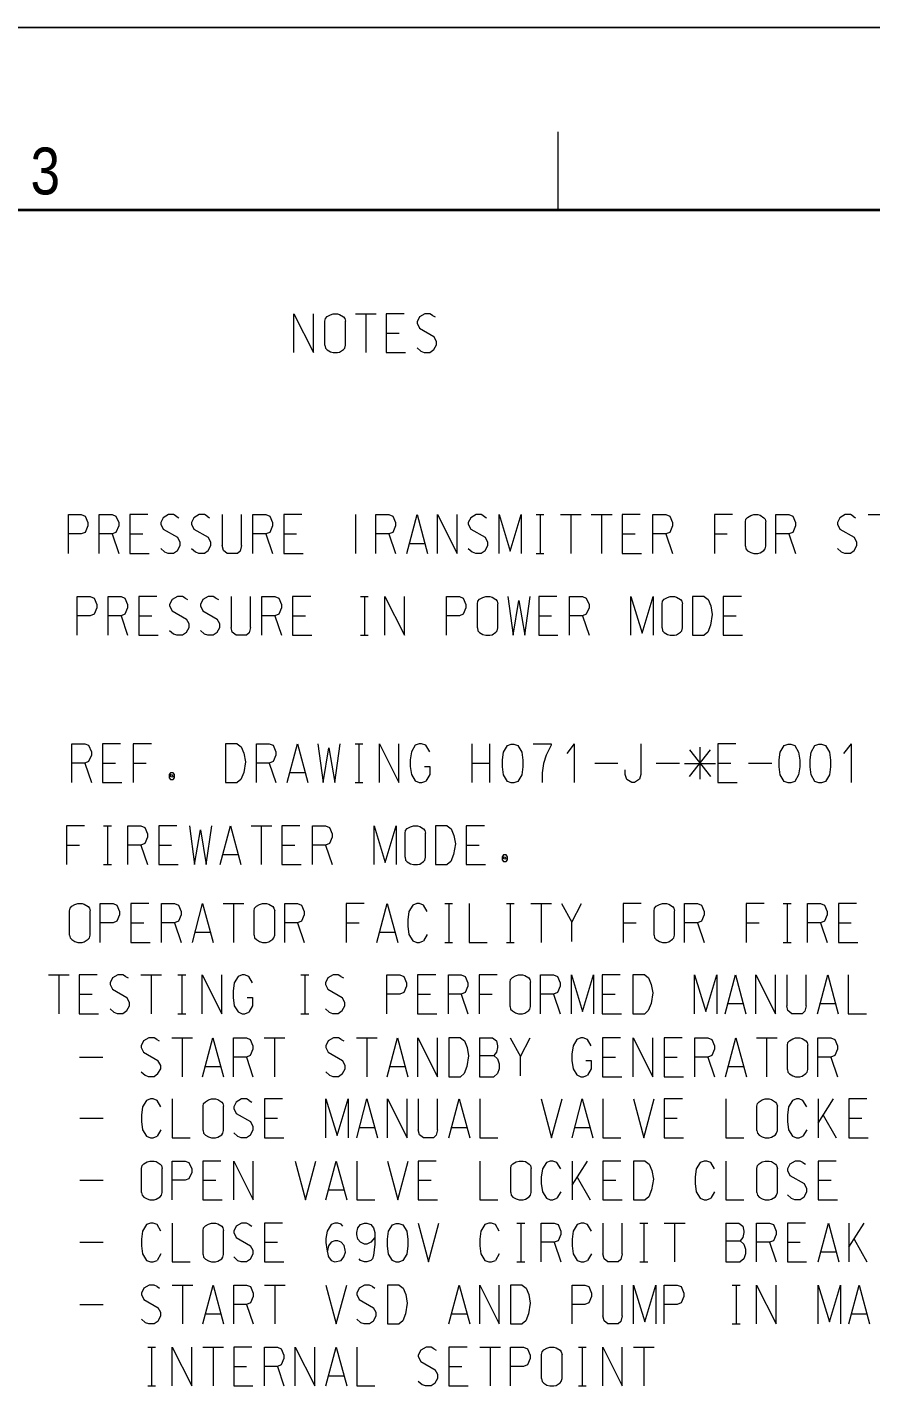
# Model space of a CAD drawing. Header units: millimetres. Extents: x 0 to 841, y 0 to 594.
# Drawn here: x 656.7 to 711.1, y 505.7 to 594 of the extents above; entities that cross this region are included whole.
import ezdxf
from ezdxf.enums import TextEntityAlignment as Align

# ---------------------------------------------------------------- set-up
doc = ezdxf.new("R2010")
doc.units = ezdxf.units.MM
doc.header["$LTSCALE"] = 0.8
for name, color, linetype, lineweight in [('1', 7, 'Continuous', 13), ('12', 7, 'Continuous', 13), ('9', 7, 'Continuous', 13)]:
    doc.layers.add(name, color=color, linetype=linetype, lineweight=lineweight)

msp = doc.modelspace()

# ---------------------------------------------------------------- linework, layer by layer
at = {"layer": '1'}
msp.add_line((690.937, 587.2614), (690.937, 582.2276), dxfattribs=at)
at = {"layer": '1', "lineweight": 35}
msp.add_lwpolyline([(829.263, 112.0142), (829.263, 582.2276), (10.3331, 582.2276), (10.3331, 10.3819)], dxfattribs=at)
at = {"layer": '12'}
for p, q in [((675.9055, 573.5055), (675.9055, 575.0606)), ((677.2283, 573.5055), (677.2283, 575.0606)), ((677.874, 575.5331), (679.2126, 575.5331)), ((678.5354, 575.5331), (678.5354, 573.0331)), ((682.8504, 575.4346), (683.0079, 575.3362)), ((680.6929, 574.2732), (679.8583, 574.2732)), ((682, 574.6079), (682.9291, 574.0764)), ((681.8425, 573.348), (682.0945, 573.1315)), ((666.315, 562.4898), (666.4724, 562.3913)), ((668.2992, 562.4898), (668.4567, 562.3913)), ((669.2756, 562.5882), (669.2756, 560.6)), ((670.5197, 560.6), (670.5197, 562.5882)), ((677.874, 562.5882), (677.874, 560.0882)), ((686.1575, 562.4898), (686.315, 562.3913)), ((689.5276, 562.5882), (690.0315, 562.5882)), ((689.7795, 562.5882), (689.7795, 560.0882)), ((691.1024, 562.5882), (692.4409, 562.5882)), ((691.7638, 562.5882), (691.7638, 560.0882)), ((693.0866, 562.5882), (694.4252, 562.5882)), ((693.748, 562.5882), (693.748, 560.0882)), ((703.0236, 560.5606), (703.0236, 562.1157)), ((704.3465, 560.5606), (704.3465, 562.1157)), ((709.9685, 562.4898), (710.126, 562.3913)), ((710.9449, 562.5882), (712.2835, 562.5882)), ((660.189, 561.348), (659.3543, 561.348)), ((662.1732, 561.348), (661.3386, 561.348)), ((664.1575, 561.3283), (663.3228, 561.3283)), ((665.4646, 561.663), (666.3937, 561.1315)), ((667.4488, 561.663), (668.378, 561.1315)), ((672.0945, 561.348), (671.2598, 561.348)), ((674.0787, 561.3283), (673.2441, 561.3283)), ((680.0315, 561.348), (679.1969, 561.348)), ((685.3071, 561.663), (686.2362, 561.1315)), ((695.9055, 561.3283), (695.0709, 561.3283)), ((697.8898, 561.348), (697.0551, 561.348)), ((701.0236, 561.348), (701.8583, 561.348)), ((705.8268, 561.348), (704.9921, 561.348)), ((709.1181, 561.663), (710.0472, 561.1315)), ((665.3071, 560.4031), (665.5591, 560.1866)), ((667.2913, 560.4031), (667.5433, 560.1866)), ((682.3465, 560.7181), (681.3543, 560.7181)), ((685.1496, 560.4031), (685.4016, 560.1866)), ((689.5276, 560.0882), (690.0315, 560.0882)), ((708.9606, 560.4031), (709.2126, 560.1866)), ((666.8898, 557.2142), (667.0472, 557.1157)), ((668.874, 557.2142), (669.0315, 557.1157)), ((669.8504, 557.3126), (669.8504, 555.3244)), ((671.0945, 555.3244), (671.0945, 557.3126)), ((678.1969, 557.3126), (678.7008, 557.3126)), ((678.4488, 557.3126), (678.4488, 554.8126)), ((685.7402, 555.285), (685.7402, 556.8402)), ((687.063, 555.285), (687.063, 556.8402)), ((697.6457, 555.285), (697.6457, 556.8402)), ((698.9685, 555.285), (698.9685, 556.8402)), ((660.7638, 556.0724), (659.9291, 556.0724)), ((662.748, 556.0724), (661.9134, 556.0724)), ((664.7323, 556.0528), (663.8976, 556.0528)), ((666.0394, 556.3874), (666.9685, 555.8559)), ((668.0236, 556.3874), (668.9528, 555.8559)), ((672.6693, 556.0724), (671.8346, 556.0724)), ((674.6535, 556.0528), (673.8189, 556.0528)), ((684.5748, 556.0724), (683.7402, 556.0724)), ((690.5276, 556.0528), (689.6929, 556.0528)), ((692.5118, 556.0724), (691.6772, 556.0724)), ((702.4331, 556.0528), (701.5984, 556.0528)), ((665.8819, 555.1276), (666.1339, 554.911)), ((667.8661, 555.1276), (668.1181, 554.911)), ((678.1969, 554.8126), (678.7008, 554.8126)), ((677.8425, 547.8165), (678.3465, 547.8165)), ((678.0945, 547.8165), (678.0945, 545.3165)), ((682.6614, 547.3047), (682.4094, 547.7181)), ((685.3701, 547.8165), (685.3701, 545.3165)), ((686.5354, 545.3165), (686.5354, 547.8165)), ((691.9843, 547.8165), (691.4961, 547.1866)), ((691.9843, 547.8165), (691.9843, 545.3165)), ((709.8425, 547.8165), (709.3543, 547.1866)), ((709.8425, 547.8165), (709.8425, 545.3165)), ((699.4173, 547.4228), (700.7717, 545.7102)), ((699.4173, 545.7102), (700.7717, 547.4228)), ((700.0945, 547.6), (700.0945, 545.5331)), ((660.4094, 546.5764), (659.5748, 546.5764)), ((662.3937, 546.5567), (661.5591, 546.5567)), ((663.5433, 546.5764), (664.378, 546.5764)), ((672.315, 546.5764), (671.4803, 546.5764)), ((674.6299, 545.9465), (673.6378, 545.9465)), ((685.3701, 546.5764), (686.5354, 546.5764)), ((693.3071, 546.5764), (694.8031, 546.5764)), ((697.2756, 546.5764), (698.7717, 546.5764)), ((699.0866, 546.5567), (701.0866, 546.5567)), ((702.0787, 546.5567), (701.2441, 546.5567)), ((703.2283, 546.5764), (704.7244, 546.5764)), ((677.8425, 545.3165), (678.3465, 545.3165)), ((661.622, 542.5252), (662.126, 542.5252)), ((661.874, 542.5252), (661.874, 540.0252)), ((671.1339, 542.5252), (672.4724, 542.5252)), ((671.7953, 542.5252), (671.7953, 540.0252)), ((681.0709, 540.4976), (681.0709, 542.0528)), ((682.3937, 540.4976), (682.3937, 542.0528)), ((659.2283, 541.285), (660.063, 541.285)), ((664.0315, 541.285), (663.1969, 541.285)), ((666.0157, 541.2654), (665.1811, 541.2654)), ((670.315, 540.6551), (669.3228, 540.6551)), ((673.9528, 541.2654), (673.1181, 541.2654)), ((675.937, 541.285), (675.1024, 541.285)), ((685.8583, 541.2654), (685.0236, 541.2654)), ((661.622, 540.0252), (662.126, 540.0252)), ((669.3386, 537.5173), (670.6772, 537.5173)), ((670, 537.5173), (670, 535.0173)), ((682.5039, 537.0055), (682.252, 537.4189)), ((683.6378, 537.5173), (684.1417, 537.5173)), ((683.8898, 537.5173), (683.8898, 535.0173)), ((687.6063, 537.5173), (688.1102, 537.5173)), ((687.8583, 537.5173), (687.8583, 535.0173)), ((689.1811, 537.5173), (690.5197, 537.5173)), ((689.8425, 537.5173), (689.8425, 535.0173)), ((705.4646, 537.5173), (705.9685, 537.5173)), ((705.7165, 537.5173), (705.7165, 535.0173)), ((659.4331, 535.4898), (659.4331, 537.0449)), ((660.7559, 535.4898), (660.7559, 537.0449)), ((662.2362, 536.2772), (661.4016, 536.2772)), ((664.2205, 536.2575), (663.3858, 536.2575)), ((666.2047, 536.2772), (665.3701, 536.2772)), ((671.3386, 535.4898), (671.3386, 537.0449)), ((672.6614, 535.4898), (672.6614, 537.0449)), ((674.1417, 536.2772), (673.3071, 536.2772)), ((677.2756, 536.2772), (678.1102, 536.2772)), ((691.8268, 535.0764), (691.8268, 536.3362)), ((695.1339, 536.2772), (695.9685, 536.2772)), ((697.1339, 535.4898), (697.1339, 537.0449)), ((698.4567, 535.4898), (698.4567, 537.0449)), ((699.937, 536.2772), (699.1024, 536.2772)), ((703.0709, 536.2772), (703.9055, 536.2772)), ((707.874, 536.2772), (707.0394, 536.2772)), ((709.8583, 536.2575), (709.0236, 536.2575)), ((668.5197, 535.6472), (667.5276, 535.6472)), ((680.4252, 535.6472), (679.4331, 535.6472)), ((682.5039, 535.5291), (682.252, 535.1157)), ((683.6378, 535.0173), (684.1417, 535.0173)), ((687.6063, 535.0173), (688.1102, 535.0173)), ((705.4646, 535.0173), (705.9685, 535.0173)), ((658.0709, 532.9189), (659.4094, 532.9189)), ((658.7323, 532.9189), (658.7323, 530.4189)), ((663.0472, 532.8205), (663.2047, 532.722)), ((664.0236, 532.9189), (665.3622, 532.9189)), ((664.685, 532.9189), (664.685, 530.4189)), ((666.4173, 532.9189), (666.9213, 532.9189)), ((666.6693, 532.9189), (666.6693, 530.4189)), ((671.2362, 532.4071), (670.9843, 532.8205)), ((674.3543, 532.9189), (674.8583, 532.9189)), ((674.6063, 532.9189), (674.6063, 530.4189)), ((676.937, 532.8205), (677.0945, 532.722)), ((705.6929, 532.9189), (705.6929, 530.9307)), ((706.937, 530.9307), (706.937, 532.9189)), ((662.1969, 531.9937), (663.126, 531.4622)), ((676.0866, 531.9937), (677.0157, 531.4622)), ((687.8504, 530.8913), (687.8504, 532.4465)), ((689.1732, 530.8913), (689.1732, 532.4465)), ((660.8898, 531.6591), (660.0551, 531.6591)), ((680.7323, 531.6787), (679.8976, 531.6787)), ((682.7165, 531.6591), (681.8819, 531.6591)), ((684.7008, 531.6787), (683.8661, 531.6787)), ((685.8504, 531.6787), (686.685, 531.6787)), ((690.6535, 531.6787), (689.8189, 531.6787)), ((694.622, 531.6591), (693.7874, 531.6591)), ((702.8898, 531.0488), (701.8976, 531.0488)), ((708.8425, 531.0488), (707.8504, 531.0488)), ((662.0394, 530.7339), (662.2913, 530.5173)), ((666.4173, 530.4189), (666.9213, 530.4189)), ((674.3543, 530.4189), (674.8583, 530.4189)), ((675.9291, 530.7339), (676.1811, 530.5173)), ((665.0551, 528.7575), (665.2126, 528.6591)), ((666.0315, 528.8559), (667.3701, 528.8559)), ((666.6929, 528.8559), (666.6929, 526.3559)), ((671.9843, 528.8559), (673.3228, 528.8559)), ((672.6457, 528.8559), (672.6457, 526.3559)), ((676.9606, 528.7575), (677.1181, 528.6591)), ((677.937, 528.8559), (679.2756, 528.8559)), ((678.5984, 528.8559), (678.5984, 526.3559)), ((693.0866, 528.3441), (692.8346, 528.7575)), ((703.7323, 528.8559), (705.0709, 528.8559)), ((704.3937, 528.8559), (704.3937, 526.3559)), ((705.7323, 526.8283), (705.7323, 528.3835)), ((707.0551, 526.8283), (707.0551, 528.3835)), ((660.0787, 527.6157), (661.5748, 527.6157)), ((664.2047, 527.9307), (665.1339, 527.3992)), ((670.8346, 527.6157), (670, 527.6157)), ((676.1102, 527.9307), (677.0394, 527.3992)), ((685.874, 527.7142), (686.7874, 527.7142)), ((688.5197, 526.415), (688.5197, 527.6748)), ((694.6457, 527.5961), (693.811, 527.5961)), ((698.6142, 527.5961), (697.7795, 527.5961)), ((700.5984, 527.6157), (699.7638, 527.6157)), ((708.5354, 527.6157), (707.7008, 527.6157)), ((664.0472, 526.6709), (664.2992, 526.4543)), ((669.1811, 526.9858), (668.189, 526.9858)), ((675.9528, 526.6709), (676.2047, 526.4543)), ((681.0866, 526.9858), (680.0945, 526.9858)), ((702.9134, 526.9858), (701.9213, 526.9858)), ((665.3228, 524.4071), (665.0709, 524.8205)), ((671.0236, 524.8205), (671.1811, 524.722)), ((681.9213, 524.9189), (681.9213, 522.9307)), ((683.1654, 522.9307), (683.1654, 524.9189)), ((706.9921, 524.4071), (706.7402, 524.8205)), ((707.7165, 524.9189), (707.7165, 522.4189)), ((707.7165, 523.3638), (708.7087, 524.9189)), ((668.0472, 522.8913), (668.0472, 524.4465)), ((669.3701, 522.8913), (669.3701, 524.4465)), ((670.1732, 523.9937), (671.1024, 523.4622)), ((703.7638, 522.8913), (703.7638, 524.4465)), ((705.0866, 522.8913), (705.0866, 524.4465)), ((708.0472, 523.8756), (708.8819, 522.4189)), ((660.0945, 523.6787), (661.5906, 523.6787)), ((665.3228, 522.9307), (665.0709, 522.5173)), ((672.8346, 523.6591), (672, 523.6591)), ((679.1181, 523.0488), (678.126, 523.0488)), ((685.0709, 523.0488), (684.0787, 523.0488)), ((693.0079, 523.0488), (692.0157, 523.0488)), ((698.6299, 523.6591), (697.7953, 523.6591)), ((706.9921, 522.9307), (706.7402, 522.5173)), ((710.5354, 523.6591), (709.7008, 523.6591)), ((670.0157, 522.7339), (670.2677, 522.5173)), ((664.0787, 518.8913), (664.0787, 520.4465)), ((665.4016, 518.8913), (665.4016, 520.4465)), ((687.8898, 518.8913), (687.8898, 520.4465)), ((689.2126, 518.8913), (689.2126, 520.4465)), ((691.1181, 520.4071), (690.8661, 520.8205)), ((691.8425, 520.9189), (691.8425, 518.4189)), ((691.8425, 519.3638), (692.8346, 520.9189)), ((701.0394, 520.4071), (700.7874, 520.8205)), ((703.7638, 518.8913), (703.7638, 520.4465)), ((705.0866, 518.8913), (705.0866, 520.4465)), ((706.7402, 520.8205), (706.8976, 520.722)), ((660.0945, 519.6787), (661.5906, 519.6787)), ((666.8819, 519.6787), (666.0472, 519.6787)), ((668.8661, 519.6591), (668.0315, 519.6591)), ((682.7559, 519.6591), (681.9213, 519.6591)), ((692.1732, 519.8756), (693.0079, 518.4189)), ((694.6614, 519.6591), (693.8268, 519.6591)), ((705.8898, 519.9937), (706.8189, 519.4622)), ((708.5512, 519.6591), (707.7165, 519.6591)), ((677.1339, 519.0488), (676.1417, 519.0488)), ((691.1181, 518.9307), (690.8661, 518.5173)), ((701.0394, 518.9307), (700.7874, 518.5173)), ((705.7323, 518.7339), (705.9843, 518.5173)), ((665.3228, 516.4071), (665.0709, 516.8205)), ((671.0236, 516.8205), (671.1811, 516.722)), ((687.1496, 516.4071), (686.8976, 516.8205)), ((688.2835, 516.9189), (688.7874, 516.9189)), ((688.5354, 516.9189), (688.5354, 514.4189)), ((693.1024, 516.4071), (692.8504, 516.8205)), ((693.8268, 516.9189), (693.8268, 514.9307)), ((695.0709, 514.9307), (695.0709, 516.9189)), ((696.2205, 516.9189), (696.7244, 516.9189)), ((696.4724, 516.9189), (696.4724, 514.4189)), ((697.7953, 516.9189), (699.1339, 516.9189)), ((698.4567, 516.9189), (698.4567, 514.4189)), ((709.7008, 516.9189), (709.7008, 514.4189)), ((709.7008, 515.3638), (710.6929, 516.9189)), ((668.0472, 514.8913), (668.0472, 516.4465)), ((669.3701, 514.8913), (669.3701, 516.4465)), ((670.1732, 515.9937), (671.1024, 515.4622)), ((710.0315, 515.8756), (710.8661, 514.4189)), ((660.0945, 515.6787), (661.5906, 515.6787)), ((672.8346, 515.6591), (672, 515.6591)), ((690.6929, 515.6787), (689.8583, 515.6787)), ((701.7638, 515.7772), (702.6772, 515.7772)), ((704.5827, 515.6787), (703.748, 515.6787)), ((706.5669, 515.6591), (705.7323, 515.6591)), ((708.8819, 515.0488), (707.8898, 515.0488)), ((665.3228, 514.9307), (665.0709, 514.5173)), ((670.0157, 514.7339), (670.2677, 514.5173)), ((687.1496, 514.9307), (686.8976, 514.5173)), ((688.2835, 514.4189), (688.7874, 514.4189)), ((693.1024, 514.9307), (692.8504, 514.5173)), ((696.2205, 514.4189), (696.7244, 514.4189)), ((665.0709, 512.8205), (665.2283, 512.722)), ((666.0472, 512.9189), (667.3858, 512.9189)), ((666.7087, 512.9189), (666.7087, 510.4189)), ((672, 512.9189), (673.3386, 512.9189)), ((672.6614, 512.9189), (672.6614, 510.4189)), ((678.9606, 512.8205), (679.1181, 512.722)), ((693.8268, 512.9189), (693.8268, 510.9307)), ((695.0709, 510.9307), (695.0709, 512.9189)), ((702.1732, 512.9189), (702.6772, 512.9189)), ((702.4252, 512.9189), (702.4252, 510.4189)), ((660.0945, 511.6787), (661.5906, 511.6787)), ((664.2205, 511.9937), (665.1496, 511.4622)), ((670.8504, 511.6787), (670.0157, 511.6787)), ((678.1102, 511.9937), (679.0394, 511.4622)), ((692.6772, 511.6787), (691.8425, 511.6787)), ((698.6299, 511.6787), (697.7953, 511.6787)), ((664.063, 510.7339), (664.315, 510.5173)), ((669.1969, 511.0488), (668.2047, 511.0488)), ((677.9528, 510.7339), (678.2047, 510.5173)), ((685.0709, 511.0488), (684.0787, 511.0488)), ((710.8661, 511.0488), (709.874, 511.0488)), ((702.1732, 510.4189), (702.6772, 510.4189)), ((664.4724, 508.9189), (664.9764, 508.9189)), ((664.7244, 508.9189), (664.7244, 506.4189)), ((668.0315, 508.9189), (669.3701, 508.9189)), ((668.6929, 508.9189), (668.6929, 506.4189)), ((682.9291, 508.8205), (683.0866, 508.722)), ((685.8898, 508.9189), (687.2283, 508.9189)), ((686.5512, 508.9189), (686.5512, 506.4189)), ((692.252, 508.9189), (692.7559, 508.9189)), ((692.5039, 508.9189), (692.5039, 506.4189)), ((695.811, 508.9189), (697.1496, 508.9189)), ((696.4724, 508.9189), (696.4724, 506.4189)), ((682.0787, 507.9937), (683.0079, 507.4622)), ((689.874, 506.8913), (689.874, 508.4465)), ((691.1969, 506.8913), (691.1969, 508.4465)), ((670.8504, 507.6591), (670.0157, 507.6591)), ((672.8346, 507.6787), (672, 507.6787)), ((677.1339, 507.0488), (676.1417, 507.0488)), ((684.7402, 507.6591), (683.9055, 507.6591)), ((688.7087, 507.6787), (687.874, 507.6787)), ((664.4724, 506.4189), (664.9764, 506.4189)), ((681.9213, 506.7339), (682.1732, 506.5173)), ((692.252, 506.4189), (692.7559, 506.4189))]:
    msp.add_line(p, q, dxfattribs=at)
for points in [[(0, 594), (841, 594), (841, 0), (0, 0)], [(687.4173, 547.285), (687.6693, 547.6984), (687.9213, 547.7969), (688.0945, 547.7969), (688.3465, 547.6984), (688.5984, 547.285), (688.6772, 546.7535), (688.6772, 546.3402), (688.5984, 545.8087), (688.3465, 545.3953), (688.0945, 545.2969), (687.9213, 545.2969), (687.6693, 545.3953), (687.4173, 545.8087), (687.3543, 546.3402), (687.3543, 546.7732)], [(705.2756, 547.285), (705.5276, 547.6984), (705.7795, 547.7969), (705.9528, 547.7969), (706.2047, 547.6984), (706.4567, 547.285), (706.5354, 546.7535), (706.5354, 546.3402), (706.4567, 545.8087), (706.2047, 545.3953), (705.9528, 545.2969), (705.7795, 545.2969), (705.5276, 545.3953), (705.2756, 545.8087), (705.2126, 546.3402), (705.2126, 546.7732)], [(707.2598, 547.285), (707.5118, 547.6984), (707.7638, 547.7969), (707.937, 547.7969), (708.189, 547.6984), (708.4409, 547.285), (708.5197, 546.7535), (708.5197, 546.3402), (708.4409, 545.8087), (708.189, 545.3953), (707.937, 545.2969), (707.7638, 545.2969), (707.5118, 545.3953), (707.2598, 545.8087), (707.1969, 546.3402), (707.1969, 546.7732)], [(665.8583, 545.7299), (665.8583, 545.6315), (665.937, 545.5134), (666.1102, 545.5134), (666.189, 545.6315), (666.189, 545.7299), (666.189, 545.8283), (666.1102, 545.9465), (665.937, 545.9465), (665.8583, 545.8283)], [(665.9528, 545.8283), (666.0787, 545.8087), (666.0945, 545.6709), (665.9528, 545.6906)], [(687.3386, 540.4386), (687.3386, 540.3402), (687.4173, 540.222), (687.5906, 540.222), (687.6693, 540.3402), (687.6693, 540.4386), (687.6693, 540.537), (687.5906, 540.6551), (687.4173, 540.6551), (687.3386, 540.537)], [(687.4331, 540.537), (687.5591, 540.5173), (687.5748, 540.3795), (687.4331, 540.3992)], [(680, 516.3874), (680.252, 516.8008), (680.5039, 516.8992), (680.6772, 516.8992), (680.9291, 516.8008), (681.1811, 516.3874), (681.2598, 515.8559), (681.2598, 515.4425), (681.1811, 514.911), (680.9291, 514.4976), (680.6772, 514.3992), (680.5039, 514.3992), (680.252, 514.4976), (680, 514.911), (679.937, 515.4425), (679.937, 515.8756)]]:
    msp.add_lwpolyline(points, close=True, dxfattribs=at)
for points in [[(673.9055, 573.0331), (673.9055, 575.5331), (675.1654, 573.0331), (675.1654, 575.5331)], [(675.9055, 575.0606), (675.937, 575.2378), (676.0472, 575.3559), (676.252, 575.474), (676.4409, 575.5331), (676.7087, 575.5331), (676.8504, 575.4937), (677.1024, 575.3362), (677.1811, 575.2378), (677.2283, 575.0606)], [(681.0236, 575.5331), (679.8583, 575.5331), (679.8583, 573.0331), (681.1024, 573.0331)], [(682.8504, 575.4346), (682.6772, 575.5331), (682.3465, 575.5331), (682, 575.3362), (681.8425, 575.0213), (681.8425, 574.9228), (682, 574.6079)], [(675.9055, 573.5055), (675.937, 573.3283), (676.0472, 573.2102), (676.252, 573.0921), (676.4409, 573.0331), (676.7087, 573.0331), (676.8504, 573.0724), (677.1024, 573.2299), (677.1811, 573.3283), (677.2283, 573.5055)], [(682.0945, 573.1315), (682.2992, 573.0528), (682.6772, 573.0528), (682.9291, 573.2299), (683.1024, 573.5449), (683.1024, 573.7614), (682.9291, 574.0764)], [(659.3543, 560.0882), (659.3543, 562.5882), (660.189, 562.5882)], [(660.189, 562.5882), (660.4409, 562.4898), (660.6142, 562.0764), (660.6142, 561.8598), (660.4409, 561.4465), (660.189, 561.348)], [(661.3386, 560.0882), (661.3386, 562.5882), (662.1732, 562.5882)], [(662.1732, 562.5882), (662.4252, 562.4898), (662.5984, 562.0764), (662.5984, 561.8598), (662.4252, 561.4465), (662.1732, 561.348), (662.5984, 560.0882)], [(664.4882, 562.5882), (663.3228, 562.5882), (663.3228, 560.0882), (664.5669, 560.0882)], [(666.315, 562.4898), (666.1417, 562.5882), (665.811, 562.5882), (665.4646, 562.3913), (665.3071, 562.0764), (665.3071, 561.978), (665.4646, 561.663)], [(668.2992, 562.4898), (668.126, 562.5882), (667.7953, 562.5882), (667.4488, 562.3913), (667.2913, 562.0764), (667.2913, 561.978), (667.4488, 561.663)], [(671.2598, 560.0882), (671.2598, 562.5882), (672.0945, 562.5882)], [(672.0945, 562.5882), (672.3465, 562.4898), (672.5197, 562.0764), (672.5197, 561.8598), (672.3465, 561.4465), (672.0945, 561.348), (672.5197, 560.0882)], [(674.4094, 562.5882), (673.2441, 562.5882), (673.2441, 560.0882), (674.4882, 560.0882)], [(679.1969, 560.0882), (679.1969, 562.5882), (680.0315, 562.5882)], [(680.0315, 562.5882), (680.2835, 562.4898), (680.4567, 562.0764), (680.4567, 561.8598), (680.2835, 561.4465), (680.0315, 561.348), (680.4567, 560.0882)], [(681.1811, 560.0882), (681.8425, 562.5882), (682.5197, 560.0882)], [(683.1654, 560.0882), (683.1654, 562.5882), (684.4252, 560.0882), (684.4252, 562.5882)], [(686.1575, 562.4898), (685.9843, 562.5882), (685.6535, 562.5882), (685.3071, 562.3913), (685.1496, 562.0764), (685.1496, 561.978), (685.3071, 561.663)], [(687.1339, 560.0882), (687.1339, 562.5882), (687.8583, 560.226), (688.5669, 562.5882), (688.5669, 560.0882)], [(696.2362, 562.5882), (695.0709, 562.5882), (695.0709, 560.0882), (696.315, 560.0882)], [(697.0551, 560.0882), (697.0551, 562.5882), (697.8898, 562.5882)], [(697.8898, 562.5882), (698.1417, 562.4898), (698.315, 562.0764), (698.315, 561.8598), (698.1417, 561.4465), (697.8898, 561.348), (698.315, 560.0882)], [(702.189, 562.5882), (701.0236, 562.5882), (701.0236, 560.0882)], [(703.0236, 562.1157), (703.0551, 562.2929), (703.1654, 562.411), (703.3701, 562.5291), (703.5591, 562.5882), (703.8268, 562.5882), (703.9685, 562.5488), (704.2205, 562.3913), (704.2992, 562.2929), (704.3465, 562.1157)], [(704.9921, 560.0882), (704.9921, 562.5882), (705.8268, 562.5882)], [(705.8268, 562.5882), (706.0787, 562.4898), (706.252, 562.0764), (706.252, 561.8598), (706.0787, 561.4465), (705.8268, 561.348), (706.252, 560.0882)], [(709.9685, 562.4898), (709.7953, 562.5882), (709.4646, 562.5882), (709.1181, 562.3913), (708.9606, 562.0764), (708.9606, 561.978), (709.1181, 561.663)], [(665.5591, 560.1866), (665.7638, 560.1079), (666.1417, 560.1079), (666.3937, 560.285), (666.5669, 560.6), (666.5669, 560.8165), (666.3937, 561.1315)], [(667.5433, 560.1866), (667.748, 560.1079), (668.126, 560.1079), (668.378, 560.285), (668.5512, 560.6), (668.5512, 560.8165), (668.378, 561.1315)], [(685.4016, 560.1866), (685.6063, 560.1079), (685.9843, 560.1079), (686.2362, 560.285), (686.4094, 560.6), (686.4094, 560.8165), (686.2362, 561.1315)], [(709.2126, 560.1866), (709.4173, 560.1079), (709.7953, 560.1079), (710.0472, 560.285), (710.2205, 560.6), (710.2205, 560.8165), (710.0472, 561.1315)], [(670.5197, 560.6), (670.4409, 560.2457), (670.2677, 560.0882), (669.6063, 560.0882), (669.3543, 560.285), (669.2756, 560.6)], [(703.0236, 560.5606), (703.0551, 560.3835), (703.1654, 560.2654), (703.3701, 560.1472), (703.5591, 560.0882), (703.8268, 560.0882), (703.9685, 560.1276), (704.2205, 560.285), (704.2992, 560.3835), (704.3465, 560.5606)], [(659.9291, 554.8126), (659.9291, 557.3126), (660.7638, 557.3126)], [(660.7638, 557.3126), (661.0157, 557.2142), (661.189, 556.8008), (661.189, 556.5843), (661.0157, 556.1709), (660.7638, 556.0724)], [(661.9134, 554.8126), (661.9134, 557.3126), (662.748, 557.3126)], [(662.748, 557.3126), (663, 557.2142), (663.1732, 556.8008), (663.1732, 556.5843), (663, 556.1709), (662.748, 556.0724), (663.1732, 554.8126)], [(665.063, 557.3126), (663.8976, 557.3126), (663.8976, 554.8126), (665.1417, 554.8126)], [(666.8898, 557.2142), (666.7165, 557.3126), (666.3858, 557.3126), (666.0394, 557.1157), (665.8819, 556.8008), (665.8819, 556.7024), (666.0394, 556.3874)], [(668.874, 557.2142), (668.7008, 557.3126), (668.3701, 557.3126), (668.0236, 557.1157), (667.8661, 556.8008), (667.8661, 556.7024), (668.0236, 556.3874)], [(671.8346, 554.8126), (671.8346, 557.3126), (672.6693, 557.3126)], [(672.6693, 557.3126), (672.9213, 557.2142), (673.0945, 556.8008), (673.0945, 556.5843), (672.9213, 556.1709), (672.6693, 556.0724), (673.0945, 554.8126)], [(674.9843, 557.3126), (673.8189, 557.3126), (673.8189, 554.8126), (675.063, 554.8126)], [(679.7717, 554.8126), (679.7717, 557.3126), (681.0315, 554.8126), (681.0315, 557.3126)], [(683.7402, 554.8126), (683.7402, 557.3126), (684.5748, 557.3126)], [(684.5748, 557.3126), (684.8268, 557.2142), (685, 556.8008), (685, 556.5843), (684.8268, 556.1709), (684.5748, 556.0724)], [(685.7402, 556.8402), (685.7717, 557.0173), (685.8819, 557.1354), (686.0866, 557.2535), (686.2756, 557.3126), (686.5433, 557.3126), (686.685, 557.2732), (686.937, 557.1157), (687.0157, 557.0173), (687.063, 556.8402)], [(687.7087, 557.3126), (688.0394, 554.8126), (688.4173, 557.0567), (688.7953, 554.8126), (689.1417, 557.3126)], [(690.8583, 557.3126), (689.6929, 557.3126), (689.6929, 554.8126), (690.937, 554.8126)], [(691.6772, 554.8126), (691.6772, 557.3126), (692.5118, 557.3126)], [(692.5118, 557.3126), (692.7638, 557.2142), (692.937, 556.8008), (692.937, 556.5843), (692.7638, 556.1709), (692.5118, 556.0724), (692.937, 554.8126)], [(695.6457, 554.8126), (695.6457, 557.3126), (696.3701, 554.9504), (697.0787, 557.3126), (697.0787, 554.8126)], [(697.6457, 556.8402), (697.6772, 557.0173), (697.7874, 557.1354), (697.9921, 557.2535), (698.1811, 557.3126), (698.4488, 557.3126), (698.5906, 557.2732), (698.8425, 557.1157), (698.9213, 557.0173), (698.9685, 556.8402)], [(700.3701, 557.3126), (699.6142, 557.3126), (699.6142, 554.8126), (700.3701, 554.8126)], [(700.3701, 557.3126), (700.622, 557.1157), (700.7953, 556.7024), (700.8898, 556.1512), (700.7795, 555.4622), (700.6063, 555.0094), (700.3701, 554.8126)], [(702.7638, 557.3126), (701.5984, 557.3126), (701.5984, 554.8126), (702.8425, 554.8126)], [(666.1339, 554.911), (666.3386, 554.8323), (666.7165, 554.8323), (666.9685, 555.0094), (667.1417, 555.3244), (667.1417, 555.5409), (666.9685, 555.8559)], [(668.1181, 554.911), (668.3228, 554.8323), (668.7008, 554.8323), (668.9528, 555.0094), (669.126, 555.3244), (669.126, 555.5409), (668.9528, 555.8559)], [(671.0945, 555.3244), (671.0157, 554.9701), (670.8425, 554.8126), (670.1811, 554.8126), (669.9291, 555.0094), (669.8504, 555.3244)], [(685.7402, 555.285), (685.7717, 555.1079), (685.8819, 554.9898), (686.0866, 554.8717), (686.2756, 554.8126), (686.5433, 554.8126), (686.685, 554.852), (686.937, 555.0094), (687.0157, 555.1079), (687.063, 555.285)], [(697.6457, 555.285), (697.6772, 555.1079), (697.7874, 554.9898), (697.9921, 554.8717), (698.1811, 554.8126), (698.4488, 554.8126), (698.5906, 554.852), (698.8425, 555.0094), (698.9213, 555.1079), (698.9685, 555.285)], [(659.5748, 545.3165), (659.5748, 547.8165), (660.4094, 547.8165)], [(660.4094, 547.8165), (660.6614, 547.7181), (660.8346, 547.3047), (660.8346, 547.0882), (660.6614, 546.6748), (660.4094, 546.5764), (660.8346, 545.3165)], [(662.7244, 547.8165), (661.5591, 547.8165), (661.5591, 545.3165), (662.8031, 545.3165)], [(664.7087, 547.8165), (663.5433, 547.8165), (663.5433, 545.3165)], [(670.252, 547.8165), (669.4961, 547.8165), (669.4961, 545.3165), (670.252, 545.3165)], [(670.252, 547.8165), (670.5039, 547.6197), (670.6772, 547.2063), (670.7717, 546.6551), (670.6614, 545.9661), (670.4882, 545.5134), (670.252, 545.3165)], [(671.4803, 545.3165), (671.4803, 547.8165), (672.315, 547.8165)], [(672.315, 547.8165), (672.5669, 547.7181), (672.7402, 547.3047), (672.7402, 547.0882), (672.5669, 546.6748), (672.315, 546.5764), (672.7402, 545.3165)], [(673.4646, 545.3165), (674.126, 547.8165), (674.8031, 545.3165)], [(675.4488, 547.8165), (675.7795, 545.3165), (676.1575, 547.5606), (676.5354, 545.3165), (676.8819, 547.8165)], [(679.4173, 545.3165), (679.4173, 547.8165), (680.6772, 545.3165), (680.6772, 547.8165)], [(682.4094, 547.7181), (682.1417, 547.8165), (681.9843, 547.8165), (681.7323, 547.7181), (681.4803, 547.3047), (681.4016, 546.7732), (681.4016, 546.3598), (681.4803, 545.8283), (681.7323, 545.4346), (681.9843, 545.3165), (682.1575, 545.3165), (682.4094, 545.415)], [(689.3386, 547.8165), (690.5039, 547.8165), (690.5039, 547.7181), (690.1732, 547.0882), (690, 546.5567), (689.9213, 545.9465), (689.9213, 545.3165)], [(696.2835, 547.8165), (696.2835, 545.8283), (696.2047, 545.5331), (695.874, 545.3165), (695.7008, 545.3165), (695.3701, 545.5134), (695.2756, 545.8283), (695.2756, 546.1433)], [(702.4094, 547.8165), (701.2441, 547.8165), (701.2441, 545.3165), (702.4882, 545.3165)], [(682.315, 546.3598), (682.6614, 546.3598), (682.6614, 545.8283), (682.4094, 545.415)], [(660.3937, 542.5252), (659.2283, 542.5252), (659.2283, 540.0252)], [(663.1969, 540.0252), (663.1969, 542.5252), (664.0315, 542.5252)], [(664.0315, 542.5252), (664.2835, 542.4268), (664.4567, 542.0134), (664.4567, 541.7969), (664.2835, 541.3835), (664.0315, 541.285), (664.4567, 540.0252)], [(666.3465, 542.5252), (665.1811, 542.5252), (665.1811, 540.0252), (666.4252, 540.0252)], [(667.1654, 542.5252), (667.4961, 540.0252), (667.874, 542.2693), (668.252, 540.0252), (668.5984, 542.5252)], [(669.1496, 540.0252), (669.811, 542.5252), (670.4882, 540.0252)], [(674.2835, 542.5252), (673.1181, 542.5252), (673.1181, 540.0252), (674.3622, 540.0252)], [(675.1024, 540.0252), (675.1024, 542.5252), (675.937, 542.5252)], [(675.937, 542.5252), (676.189, 542.4268), (676.3622, 542.0134), (676.3622, 541.7969), (676.189, 541.3835), (675.937, 541.285), (676.3622, 540.0252)], [(679.0709, 540.0252), (679.0709, 542.5252), (679.7953, 540.163), (680.5039, 542.5252), (680.5039, 540.0252)], [(681.0709, 542.0528), (681.1024, 542.2299), (681.2126, 542.348), (681.4173, 542.4661), (681.6063, 542.5252), (681.874, 542.5252), (682.0157, 542.4858), (682.2677, 542.3283), (682.3465, 542.2299), (682.3937, 542.0528)], [(683.7953, 542.5252), (683.0394, 542.5252), (683.0394, 540.0252), (683.7953, 540.0252)], [(683.7953, 542.5252), (684.0472, 542.3283), (684.2205, 541.915), (684.315, 541.3638), (684.2047, 540.6748), (684.0315, 540.222), (683.7953, 540.0252)], [(686.189, 542.5252), (685.0236, 542.5252), (685.0236, 540.0252), (686.2677, 540.0252)], [(681.0709, 540.4976), (681.1024, 540.3205), (681.2126, 540.2024), (681.4173, 540.0843), (681.6063, 540.0252), (681.874, 540.0252), (682.0157, 540.0646), (682.2677, 540.222), (682.3465, 540.3205), (682.3937, 540.4976)], [(659.4331, 537.0449), (659.4646, 537.222), (659.5748, 537.3402), (659.7795, 537.4583), (659.9685, 537.5173), (660.2362, 537.5173), (660.378, 537.478), (660.6299, 537.3205), (660.7087, 537.222), (660.7559, 537.0449)], [(661.4016, 535.0173), (661.4016, 537.5173), (662.2362, 537.5173)], [(662.2362, 537.5173), (662.4882, 537.4189), (662.6614, 537.0055), (662.6614, 536.789), (662.4882, 536.3756), (662.2362, 536.2772)], [(664.5512, 537.5173), (663.3858, 537.5173), (663.3858, 535.0173), (664.6299, 535.0173)], [(665.3701, 535.0173), (665.3701, 537.5173), (666.2047, 537.5173)], [(666.2047, 537.5173), (666.4567, 537.4189), (666.6299, 537.0055), (666.6299, 536.789), (666.4567, 536.3756), (666.2047, 536.2772), (666.6299, 535.0173)], [(667.3543, 535.0173), (668.0157, 537.5173), (668.6929, 535.0173)], [(671.3386, 537.0449), (671.3701, 537.222), (671.4803, 537.3402), (671.685, 537.4583), (671.874, 537.5173), (672.1417, 537.5173), (672.2835, 537.478), (672.5354, 537.3205), (672.6142, 537.222), (672.6614, 537.0449)], [(673.3071, 535.0173), (673.3071, 537.5173), (674.1417, 537.5173)], [(674.1417, 537.5173), (674.3937, 537.4189), (674.5669, 537.0055), (674.5669, 536.789), (674.3937, 536.3756), (674.1417, 536.2772), (674.5669, 535.0173)], [(678.4409, 537.5173), (677.2756, 537.5173), (677.2756, 535.0173)], [(679.2598, 535.0173), (679.9213, 537.5173), (680.5984, 535.0173)], [(682.252, 537.4189), (682, 537.5173), (681.8268, 537.5173), (681.5748, 537.4189), (681.3228, 537.0055), (681.2441, 536.474), (681.2441, 536.0606), (681.3228, 535.5291), (681.5748, 535.1157), (681.8268, 535.0173), (682, 535.0173), (682.252, 535.1157)], [(685.2126, 537.5173), (685.2126, 535.0173), (686.378, 535.0173)], [(691.1654, 537.5173), (691.8268, 536.3165), (692.4567, 537.5173)], [(696.2992, 537.5173), (695.1339, 537.5173), (695.1339, 535.0173)], [(697.1339, 537.0449), (697.1654, 537.222), (697.2756, 537.3402), (697.4803, 537.4583), (697.6693, 537.5173), (697.937, 537.5173), (698.0787, 537.478), (698.3307, 537.3205), (698.4094, 537.222), (698.4567, 537.0449)], [(699.1024, 535.0173), (699.1024, 537.5173), (699.937, 537.5173)], [(699.937, 537.5173), (700.189, 537.4189), (700.3622, 537.0055), (700.3622, 536.789), (700.189, 536.3756), (699.937, 536.2772), (700.3622, 535.0173)], [(704.2362, 537.5173), (703.0709, 537.5173), (703.0709, 535.0173)], [(707.0394, 535.0173), (707.0394, 537.5173), (707.874, 537.5173)], [(707.874, 537.5173), (708.126, 537.4189), (708.2992, 537.0055), (708.2992, 536.789), (708.126, 536.3756), (707.874, 536.2772), (708.2992, 535.0173)], [(710.189, 537.5173), (709.0236, 537.5173), (709.0236, 535.0173), (710.2677, 535.0173)], [(659.4331, 535.4898), (659.4646, 535.3126), (659.5748, 535.1945), (659.7795, 535.0764), (659.9685, 535.0173), (660.2362, 535.0173), (660.378, 535.0567), (660.6299, 535.2142), (660.7087, 535.3126), (660.7559, 535.4898)], [(671.3386, 535.4898), (671.3701, 535.3126), (671.4803, 535.1945), (671.685, 535.0764), (671.874, 535.0173), (672.1417, 535.0173), (672.2835, 535.0567), (672.5354, 535.2142), (672.6142, 535.3126), (672.6614, 535.4898)], [(697.1339, 535.4898), (697.1654, 535.3126), (697.2756, 535.1945), (697.4803, 535.0764), (697.6693, 535.0173), (697.937, 535.0173), (698.0787, 535.0567), (698.3307, 535.2142), (698.4094, 535.3126), (698.4567, 535.4898)], [(661.2205, 532.9189), (660.0551, 532.9189), (660.0551, 530.4189), (661.2992, 530.4189)], [(663.0472, 532.8205), (662.874, 532.9189), (662.5433, 532.9189), (662.1969, 532.722), (662.0394, 532.4071), (662.0394, 532.3087), (662.1969, 531.9937)], [(667.9921, 530.4189), (667.9921, 532.9189), (669.252, 530.4189), (669.252, 532.9189)], [(670.9843, 532.8205), (670.7165, 532.9189), (670.5591, 532.9189), (670.3071, 532.8205), (670.0551, 532.4071), (669.9764, 531.8756), (669.9764, 531.4622), (670.0551, 530.9307), (670.3071, 530.537), (670.5591, 530.4189), (670.7323, 530.4189), (670.9843, 530.5173)], [(676.937, 532.8205), (676.7638, 532.9189), (676.4331, 532.9189), (676.0866, 532.722), (675.9291, 532.4071), (675.9291, 532.3087), (676.0866, 531.9937)], [(679.8976, 530.4189), (679.8976, 532.9189), (680.7323, 532.9189)], [(680.7323, 532.9189), (680.9843, 532.8205), (681.1575, 532.4071), (681.1575, 532.1906), (680.9843, 531.7772), (680.7323, 531.6787)], [(683.0472, 532.9189), (681.8819, 532.9189), (681.8819, 530.4189), (683.126, 530.4189)], [(683.8661, 530.4189), (683.8661, 532.9189), (684.7008, 532.9189)], [(684.7008, 532.9189), (684.9528, 532.8205), (685.126, 532.4071), (685.126, 532.1906), (684.9528, 531.7772), (684.7008, 531.6787), (685.126, 530.4189)], [(687.0157, 532.9189), (685.8504, 532.9189), (685.8504, 530.4189)], [(687.8504, 532.4465), (687.8819, 532.6236), (687.9921, 532.7417), (688.1969, 532.8598), (688.3858, 532.9189), (688.6535, 532.9189), (688.7953, 532.8795), (689.0472, 532.722), (689.126, 532.6236), (689.1732, 532.4465)], [(689.8189, 530.4189), (689.8189, 532.9189), (690.6535, 532.9189)], [(690.6535, 532.9189), (690.9055, 532.8205), (691.0787, 532.4071), (691.0787, 532.1906), (690.9055, 531.7772), (690.6535, 531.6787), (691.0787, 530.4189)], [(691.8031, 530.4189), (691.8031, 532.9189), (692.5276, 530.5567), (693.2362, 532.9189), (693.2362, 530.4189)], [(694.9528, 532.9189), (693.7874, 532.9189), (693.7874, 530.4189), (695.0315, 530.4189)], [(696.5276, 532.9189), (695.7717, 532.9189), (695.7717, 530.4189), (696.5276, 530.4189)], [(696.5276, 532.9189), (696.7795, 532.722), (696.9528, 532.3087), (697.0472, 531.7575), (696.937, 531.0685), (696.7638, 530.6157), (696.5276, 530.4189)], [(699.7402, 530.4189), (699.7402, 532.9189), (700.4646, 530.5567), (701.1732, 532.9189), (701.1732, 530.4189)], [(701.7244, 530.4189), (702.3858, 532.9189), (703.063, 530.4189)], [(703.7087, 530.4189), (703.7087, 532.9189), (704.9685, 530.4189), (704.9685, 532.9189)], [(707.6772, 530.4189), (708.3386, 532.9189), (709.0157, 530.4189)], [(709.6614, 532.9189), (709.6614, 530.4189), (710.8268, 530.4189)], [(662.2913, 530.5173), (662.4961, 530.4386), (662.874, 530.4386), (663.126, 530.6157), (663.2992, 530.9307), (663.2992, 531.1472), (663.126, 531.4622)], [(670.8898, 531.4622), (671.2362, 531.4622), (671.2362, 530.9307), (670.9843, 530.5173)], [(676.1811, 530.5173), (676.3858, 530.4386), (676.7638, 530.4386), (677.0157, 530.6157), (677.189, 530.9307), (677.189, 531.1472), (677.0157, 531.4622)], [(687.8504, 530.8913), (687.8819, 530.7142), (687.9921, 530.5961), (688.1969, 530.478), (688.3858, 530.4189), (688.6535, 530.4189), (688.7953, 530.4583), (689.0472, 530.6157), (689.126, 530.7142), (689.1732, 530.8913)], [(706.937, 530.9307), (706.8583, 530.5764), (706.685, 530.4189), (706.0236, 530.4189), (705.7717, 530.6157), (705.6929, 530.9307)], [(665.0551, 528.7575), (664.8819, 528.8559), (664.5512, 528.8559), (664.2047, 528.6591), (664.0472, 528.3441), (664.0472, 528.2457), (664.2047, 527.9307)], [(668.0157, 526.3559), (668.6772, 528.8559), (669.3543, 526.3559)], [(670, 526.3559), (670, 528.8559), (670.8346, 528.8559)], [(670.8346, 528.8559), (671.0866, 528.7575), (671.2598, 528.3441), (671.2598, 528.1276), (671.0866, 527.7142), (670.8346, 527.6157), (671.2598, 526.3559)], [(676.9606, 528.7575), (676.7874, 528.8559), (676.4567, 528.8559), (676.1102, 528.6591), (675.9528, 528.3441), (675.9528, 528.2457), (676.1102, 527.9307)], [(679.9213, 526.3559), (680.5827, 528.8559), (681.2598, 526.3559)], [(681.9055, 526.3559), (681.9055, 528.8559), (683.1654, 526.3559), (683.1654, 528.8559)], [(684.6457, 528.8559), (683.8898, 528.8559), (683.8898, 526.3559), (684.6457, 526.3559)], [(684.6457, 528.8559), (684.8976, 528.6591), (685.0709, 528.2457), (685.1654, 527.6945), (685.0551, 527.0055), (684.8819, 526.5528), (684.6457, 526.3559)], [(685.874, 528.8559), (685.874, 526.3559), (686.7874, 526.3559)], [(685.874, 528.8559), (686.7087, 528.8559), (686.9606, 528.6591), (687.0394, 528.3441), (687.0394, 528.2457), (686.9606, 527.9307), (686.7874, 527.7142), (687.0394, 527.4976), (687.1339, 527.1827), (687.1339, 526.8677), (687.0394, 526.5528), (686.7874, 526.3559)], [(687.8583, 528.8559), (688.5197, 527.6551), (689.1496, 528.8559)], [(692.8346, 528.7575), (692.5669, 528.8559), (692.4094, 528.8559), (692.1575, 528.7575), (691.9055, 528.3441), (691.8268, 527.8126), (691.8268, 527.3992), (691.9055, 526.8677), (692.1575, 526.474), (692.4094, 526.3559), (692.5827, 526.3559), (692.8346, 526.4543)], [(694.9764, 528.8559), (693.811, 528.8559), (693.811, 526.3559), (695.0551, 526.3559)], [(695.7953, 526.3559), (695.7953, 528.8559), (697.0551, 526.3559), (697.0551, 528.8559)], [(698.9449, 528.8559), (697.7795, 528.8559), (697.7795, 526.3559), (699.0236, 526.3559)], [(699.7638, 526.3559), (699.7638, 528.8559), (700.5984, 528.8559)], [(700.5984, 528.8559), (700.8504, 528.7575), (701.0236, 528.3441), (701.0236, 528.1276), (700.8504, 527.7142), (700.5984, 527.6157), (701.0236, 526.3559)], [(701.748, 526.3559), (702.4094, 528.8559), (703.0866, 526.3559)], [(705.7323, 528.3835), (705.7638, 528.5606), (705.874, 528.6787), (706.0787, 528.7969), (706.2677, 528.8559), (706.5354, 528.8559), (706.6772, 528.8165), (706.9291, 528.6591), (707.0079, 528.5606), (707.0551, 528.3835)], [(707.7008, 526.3559), (707.7008, 528.8559), (708.5354, 528.8559)], [(708.5354, 528.8559), (708.7874, 528.7575), (708.9606, 528.3441), (708.9606, 528.1276), (708.7874, 527.7142), (708.5354, 527.6157), (708.9606, 526.3559)], [(664.2992, 526.4543), (664.5039, 526.3756), (664.8819, 526.3756), (665.1339, 526.5528), (665.3071, 526.8677), (665.3071, 527.0843), (665.1339, 527.3992)], [(676.2047, 526.4543), (676.4094, 526.3756), (676.7874, 526.3756), (677.0394, 526.5528), (677.2126, 526.8677), (677.2126, 527.0843), (677.0394, 527.3992)], [(692.7402, 527.3992), (693.0866, 527.3992), (693.0866, 526.8677), (692.8346, 526.4543)], [(705.7323, 526.8283), (705.7638, 526.6512), (705.874, 526.5331), (706.0787, 526.415), (706.2677, 526.3559), (706.5354, 526.3559), (706.6772, 526.3953), (706.9291, 526.5528), (707.0079, 526.6512), (707.0551, 526.8283)], [(665.0709, 524.8205), (664.8189, 524.9189), (664.6457, 524.9189), (664.3937, 524.8205), (664.1417, 524.4071), (664.063, 523.8756), (664.063, 523.4622), (664.1417, 522.9307), (664.3937, 522.5173), (664.6457, 522.4189), (664.8189, 522.4189), (665.0709, 522.5173)], [(666.0472, 524.9189), (666.0472, 522.4189), (667.2126, 522.4189)], [(668.0472, 524.4465), (668.0787, 524.6236), (668.189, 524.7417), (668.3937, 524.8598), (668.5827, 524.9189), (668.8504, 524.9189), (668.9921, 524.8795), (669.2441, 524.722), (669.3228, 524.6236), (669.3701, 524.4465)], [(671.0236, 524.8205), (670.8504, 524.9189), (670.5197, 524.9189), (670.1732, 524.722), (670.0157, 524.4071), (670.0157, 524.3087), (670.1732, 523.9937)], [(673.1654, 524.9189), (672, 524.9189), (672, 522.4189), (673.2441, 522.4189)], [(675.9685, 522.4189), (675.9685, 524.9189), (676.6929, 522.5567), (677.4016, 524.9189), (677.4016, 522.4189)], [(677.9528, 522.4189), (678.6142, 524.9189), (679.2913, 522.4189)], [(679.937, 522.4189), (679.937, 524.9189), (681.1969, 522.4189), (681.1969, 524.9189)], [(683.9055, 522.4189), (684.5669, 524.9189), (685.2441, 522.4189)], [(685.8898, 524.9189), (685.8898, 522.4189), (687.0551, 522.4189)], [(689.8583, 524.9189), (690.5197, 522.4189), (691.1969, 524.9189)], [(691.8425, 522.4189), (692.5039, 524.9189), (693.1811, 522.4189)], [(693.8268, 524.9189), (693.8268, 522.4189), (694.9921, 522.4189)], [(695.811, 524.9189), (696.4724, 522.4189), (697.1496, 524.9189)], [(698.9606, 524.9189), (697.7953, 524.9189), (697.7953, 522.4189), (699.0394, 522.4189)], [(701.7638, 524.9189), (701.7638, 522.4189), (702.9291, 522.4189)], [(703.7638, 524.4465), (703.7953, 524.6236), (703.9055, 524.7417), (704.1102, 524.8598), (704.2992, 524.9189), (704.5669, 524.9189), (704.7087, 524.8795), (704.9606, 524.722), (705.0394, 524.6236), (705.0866, 524.4465)], [(706.7402, 524.8205), (706.4882, 524.9189), (706.315, 524.9189), (706.063, 524.8205), (705.811, 524.4071), (705.7323, 523.8756), (705.7323, 523.4622), (705.811, 522.9307), (706.063, 522.5173), (706.315, 522.4189), (706.4882, 522.4189), (706.7402, 522.5173)], [(710.8661, 524.9189), (709.7008, 524.9189), (709.7008, 522.4189), (710.9449, 522.4189)], [(670.2677, 522.5173), (670.4724, 522.4386), (670.8504, 522.4386), (671.1024, 522.6157), (671.2756, 522.9307), (671.2756, 523.1472), (671.1024, 523.4622)], [(683.1654, 522.9307), (683.0866, 522.5764), (682.9134, 522.4189), (682.252, 522.4189), (682, 522.6157), (681.9213, 522.9307)], [(668.0472, 522.8913), (668.0787, 522.7142), (668.189, 522.5961), (668.3937, 522.478), (668.5827, 522.4189), (668.8504, 522.4189), (668.9921, 522.4583), (669.2441, 522.6157), (669.3228, 522.7142), (669.3701, 522.8913)], [(703.7638, 522.8913), (703.7953, 522.7142), (703.9055, 522.5961), (704.1102, 522.478), (704.2992, 522.4189), (704.5669, 522.4189), (704.7087, 522.4583), (704.9606, 522.6157), (705.0394, 522.7142), (705.0866, 522.8913)], [(664.0787, 520.4465), (664.1102, 520.6236), (664.2205, 520.7417), (664.4252, 520.8598), (664.6142, 520.9189), (664.8819, 520.9189), (665.0236, 520.8795), (665.2756, 520.722), (665.3543, 520.6236), (665.4016, 520.4465)], [(666.0472, 518.4189), (666.0472, 520.9189), (666.8819, 520.9189)], [(666.8819, 520.9189), (667.1339, 520.8205), (667.3071, 520.4071), (667.3071, 520.1906), (667.1339, 519.7772), (666.8819, 519.6787)], [(669.1969, 520.9189), (668.0315, 520.9189), (668.0315, 518.4189), (669.2756, 518.4189)], [(670.0157, 518.4189), (670.0157, 520.9189), (671.2756, 518.4189), (671.2756, 520.9189)], [(673.9843, 520.9189), (674.6457, 518.4189), (675.3228, 520.9189)], [(675.9685, 518.4189), (676.6299, 520.9189), (677.3071, 518.4189)], [(677.9528, 520.9189), (677.9528, 518.4189), (679.1181, 518.4189)], [(679.937, 520.9189), (680.5984, 518.4189), (681.2756, 520.9189)], [(683.0866, 520.9189), (681.9213, 520.9189), (681.9213, 518.4189), (683.1654, 518.4189)], [(685.8898, 520.9189), (685.8898, 518.4189), (687.0551, 518.4189)], [(687.8898, 520.4465), (687.9213, 520.6236), (688.0315, 520.7417), (688.2362, 520.8598), (688.4252, 520.9189), (688.6929, 520.9189), (688.8346, 520.8795), (689.0866, 520.722), (689.1654, 520.6236), (689.2126, 520.4465)], [(690.8661, 520.8205), (690.6142, 520.9189), (690.4409, 520.9189), (690.189, 520.8205), (689.937, 520.4071), (689.8583, 519.8756), (689.8583, 519.4622), (689.937, 518.9307), (690.189, 518.5173), (690.4409, 518.4189), (690.6142, 518.4189), (690.8661, 518.5173)], [(694.9921, 520.9189), (693.8268, 520.9189), (693.8268, 518.4189), (695.0709, 518.4189)], [(696.5669, 520.9189), (695.811, 520.9189), (695.811, 518.4189), (696.5669, 518.4189)], [(696.5669, 520.9189), (696.8189, 520.722), (696.9921, 520.3087), (697.0866, 519.7575), (696.9764, 519.0685), (696.8031, 518.6157), (696.5669, 518.4189)], [(700.7874, 520.8205), (700.5354, 520.9189), (700.3622, 520.9189), (700.1102, 520.8205), (699.8583, 520.4071), (699.7795, 519.8756), (699.7795, 519.4622), (699.8583, 518.9307), (700.1102, 518.5173), (700.3622, 518.4189), (700.5354, 518.4189), (700.7874, 518.5173)], [(701.7638, 520.9189), (701.7638, 518.4189), (702.9291, 518.4189)], [(703.7638, 520.4465), (703.7953, 520.6236), (703.9055, 520.7417), (704.1102, 520.8598), (704.2992, 520.9189), (704.5669, 520.9189), (704.7087, 520.8795), (704.9606, 520.722), (705.0394, 520.6236), (705.0866, 520.4465)], [(706.7402, 520.8205), (706.5669, 520.9189), (706.2362, 520.9189), (705.8898, 520.722), (705.7323, 520.4071), (705.7323, 520.3087), (705.8898, 519.9937)], [(708.8819, 520.9189), (707.7165, 520.9189), (707.7165, 518.4189), (708.9606, 518.4189)], [(705.9843, 518.5173), (706.189, 518.4386), (706.5669, 518.4386), (706.8189, 518.6157), (706.9921, 518.9307), (706.9921, 519.1472), (706.8189, 519.4622)], [(664.0787, 518.8913), (664.1102, 518.7142), (664.2205, 518.5961), (664.4252, 518.478), (664.6142, 518.4189), (664.8819, 518.4189), (665.0236, 518.4583), (665.2756, 518.6157), (665.3543, 518.7142), (665.4016, 518.8913)], [(687.8898, 518.8913), (687.9213, 518.7142), (688.0315, 518.5961), (688.2362, 518.478), (688.4252, 518.4189), (688.6929, 518.4189), (688.8346, 518.4583), (689.0866, 518.6157), (689.1654, 518.7142), (689.2126, 518.8913)], [(703.7638, 518.8913), (703.7953, 518.7142), (703.9055, 518.5961), (704.1102, 518.478), (704.2992, 518.4189), (704.5669, 518.4189), (704.7087, 518.4583), (704.9606, 518.6157), (705.0394, 518.7142), (705.0866, 518.8913)], [(665.0709, 516.8205), (664.8189, 516.9189), (664.6457, 516.9189), (664.3937, 516.8205), (664.1417, 516.4071), (664.063, 515.8756), (664.063, 515.4622), (664.1417, 514.9307), (664.3937, 514.5173), (664.6457, 514.4189), (664.8189, 514.4189), (665.0709, 514.5173)], [(666.0472, 516.9189), (666.0472, 514.4189), (667.2126, 514.4189)], [(668.0472, 516.4465), (668.0787, 516.6236), (668.189, 516.7417), (668.3937, 516.8598), (668.5827, 516.9189), (668.8504, 516.9189), (668.9921, 516.8795), (669.2441, 516.722), (669.3228, 516.6236), (669.3701, 516.4465)], [(671.0236, 516.8205), (670.8504, 516.9189), (670.5197, 516.9189), (670.1732, 516.722), (670.0157, 516.4071), (670.0157, 516.3087), (670.1732, 515.9937)], [(673.1654, 516.9189), (672, 516.9189), (672, 514.4189), (673.2441, 514.4189)], [(677.0551, 516.722), (676.9449, 516.8402), (676.7402, 516.9189), (676.5512, 516.9189), (676.2992, 516.8205), (676.0472, 516.4071), (675.9685, 515.9346), (675.9685, 515.6591), (676.0157, 515.2457), (676.1102, 514.8126), (676.1417, 514.7339), (676.2992, 514.5173), (676.5512, 514.4189), (676.9606, 514.5173), (677.1181, 514.7339), (677.2283, 515.0488), (677.2126, 515.1669), (677.1339, 515.4819), (676.9606, 515.6787), (676.7244, 515.7772), (676.5512, 515.7772), (676.2992, 515.6787), (676.126, 515.4622), (676.0472, 515.0685)], [(679.1181, 515.9937), (678.8661, 515.6787), (678.6142, 515.5606), (678.4567, 515.5606), (678.2047, 515.6787), (678.0315, 515.8756), (677.9528, 516.1906), (677.9528, 516.2496), (677.9528, 516.3087), (678.0315, 516.6236), (678.2047, 516.8205), (678.4567, 516.9189), (678.6142, 516.9189), (678.8661, 516.8205), (679.0394, 516.6236), (679.1181, 516.3087), (679.1181, 515.5606), (679.0394, 514.8323), (678.9606, 514.6157), (678.8661, 514.5173), (678.6142, 514.4189), (678.4567, 514.4189), (678.2047, 514.5173), (678.1102, 514.6157)], [(681.9213, 516.9189), (682.5827, 514.4189), (683.2598, 516.9189)], [(686.8976, 516.8205), (686.6457, 516.9189), (686.4724, 516.9189), (686.2205, 516.8205), (685.9685, 516.4071), (685.8898, 515.8756), (685.8898, 515.4622), (685.9685, 514.9307), (686.2205, 514.5173), (686.4724, 514.4189), (686.6457, 514.4189), (686.8976, 514.5173)], [(689.8583, 514.4189), (689.8583, 516.9189), (690.6929, 516.9189)], [(690.6929, 516.9189), (690.9449, 516.8205), (691.1181, 516.4071), (691.1181, 516.1906), (690.9449, 515.7772), (690.6929, 515.6787), (691.1181, 514.4189)], [(692.8504, 516.8205), (692.5984, 516.9189), (692.4252, 516.9189), (692.1732, 516.8205), (691.9213, 516.4071), (691.8425, 515.8756), (691.8425, 515.4622), (691.9213, 514.9307), (692.1732, 514.5173), (692.4252, 514.4189), (692.5984, 514.4189), (692.8504, 514.5173)], [(701.7638, 516.9189), (701.7638, 514.4189), (702.6772, 514.4189)], [(701.7638, 516.9189), (702.5984, 516.9189), (702.8504, 516.722), (702.9291, 516.4071), (702.9291, 516.3087), (702.8504, 515.9937), (702.6772, 515.7772), (702.9291, 515.5606), (703.0236, 515.2457), (703.0236, 514.9307), (702.9291, 514.6157), (702.6772, 514.4189)], [(703.748, 514.4189), (703.748, 516.9189), (704.5827, 516.9189)], [(704.5827, 516.9189), (704.8346, 516.8205), (705.0079, 516.4071), (705.0079, 516.1906), (704.8346, 515.7772), (704.5827, 515.6787), (705.0079, 514.4189)], [(706.8976, 516.9189), (705.7323, 516.9189), (705.7323, 514.4189), (706.9764, 514.4189)], [(707.7165, 514.4189), (708.378, 516.9189), (709.0551, 514.4189)], [(670.2677, 514.5173), (670.4724, 514.4386), (670.8504, 514.4386), (671.1024, 514.6157), (671.2756, 514.9307), (671.2756, 515.1472), (671.1024, 515.4622)], [(668.0472, 514.8913), (668.0787, 514.7142), (668.189, 514.5961), (668.3937, 514.478), (668.5827, 514.4189), (668.8504, 514.4189), (668.9921, 514.4583), (669.2441, 514.6157), (669.3228, 514.7142), (669.3701, 514.8913)], [(695.0709, 514.9307), (694.9921, 514.5764), (694.8189, 514.4189), (694.1575, 514.4189), (693.9055, 514.6157), (693.8268, 514.9307)], [(665.0709, 512.8205), (664.8976, 512.9189), (664.5669, 512.9189), (664.2205, 512.722), (664.063, 512.4071), (664.063, 512.3087), (664.2205, 511.9937)], [(668.0315, 510.4189), (668.6929, 512.9189), (669.3701, 510.4189)], [(670.0157, 510.4189), (670.0157, 512.9189), (670.8504, 512.9189)], [(670.8504, 512.9189), (671.1024, 512.8205), (671.2756, 512.4071), (671.2756, 512.1906), (671.1024, 511.7772), (670.8504, 511.6787), (671.2756, 510.4189)], [(675.9685, 512.9189), (676.6299, 510.4189), (677.3071, 512.9189)], [(678.9606, 512.8205), (678.7874, 512.9189), (678.4567, 512.9189), (678.1102, 512.722), (677.9528, 512.4071), (677.9528, 512.3087), (678.1102, 511.9937)], [(680.6929, 512.9189), (679.937, 512.9189), (679.937, 510.4189), (680.6929, 510.4189)], [(680.6929, 512.9189), (680.9449, 512.722), (681.1181, 512.3087), (681.2126, 511.7575), (681.1024, 511.0685), (680.9291, 510.6157), (680.6929, 510.4189)], [(683.9055, 510.4189), (684.5669, 512.9189), (685.2441, 510.4189)], [(685.8898, 510.4189), (685.8898, 512.9189), (687.1496, 510.4189), (687.1496, 512.9189)], [(688.6299, 512.9189), (687.874, 512.9189), (687.874, 510.4189), (688.6299, 510.4189)], [(688.6299, 512.9189), (688.8819, 512.722), (689.0551, 512.3087), (689.1496, 511.7575), (689.0394, 511.0685), (688.8661, 510.6157), (688.6299, 510.4189)], [(691.8425, 510.4189), (691.8425, 512.9189), (692.6772, 512.9189)], [(692.6772, 512.9189), (692.9291, 512.8205), (693.1024, 512.4071), (693.1024, 512.1906), (692.9291, 511.7772), (692.6772, 511.6787)], [(695.811, 510.4189), (695.811, 512.9189), (696.5354, 510.5567), (697.2441, 512.9189), (697.2441, 510.4189)], [(697.7953, 510.4189), (697.7953, 512.9189), (698.6299, 512.9189)], [(698.6299, 512.9189), (698.8819, 512.8205), (699.0551, 512.4071), (699.0551, 512.1906), (698.8819, 511.7772), (698.6299, 511.6787)], [(703.748, 510.4189), (703.748, 512.9189), (705.0079, 510.4189), (705.0079, 512.9189)], [(707.7165, 510.4189), (707.7165, 512.9189), (708.4409, 510.5567), (709.1496, 512.9189), (709.1496, 510.4189)], [(709.7008, 510.4189), (710.3622, 512.9189), (711.0394, 510.4189)], [(664.315, 510.5173), (664.5197, 510.4386), (664.8976, 510.4386), (665.1496, 510.6157), (665.3228, 510.9307), (665.3228, 511.1472), (665.1496, 511.4622)], [(678.2047, 510.5173), (678.4094, 510.4386), (678.7874, 510.4386), (679.0394, 510.6157), (679.2126, 510.9307), (679.2126, 511.1472), (679.0394, 511.4622)], [(695.0709, 510.9307), (694.9921, 510.5764), (694.8189, 510.4189), (694.1575, 510.4189), (693.9055, 510.6157), (693.8268, 510.9307)], [(666.0472, 506.4189), (666.0472, 508.9189), (667.3071, 506.4189), (667.3071, 508.9189)], [(671.1811, 508.9189), (670.0157, 508.9189), (670.0157, 506.4189), (671.2598, 506.4189)], [(672, 506.4189), (672, 508.9189), (672.8346, 508.9189)], [(672.8346, 508.9189), (673.0866, 508.8205), (673.2598, 508.4071), (673.2598, 508.1906), (673.0866, 507.7772), (672.8346, 507.6787), (673.2598, 506.4189)], [(673.9843, 506.4189), (673.9843, 508.9189), (675.2441, 506.4189), (675.2441, 508.9189)], [(675.9685, 506.4189), (676.6299, 508.9189), (677.3071, 506.4189)], [(677.9528, 508.9189), (677.9528, 506.4189), (679.1181, 506.4189)], [(682.9291, 508.8205), (682.7559, 508.9189), (682.4252, 508.9189), (682.0787, 508.722), (681.9213, 508.4071), (681.9213, 508.3087), (682.0787, 507.9937)], [(685.0709, 508.9189), (683.9055, 508.9189), (683.9055, 506.4189), (685.1496, 506.4189)], [(687.874, 506.4189), (687.874, 508.9189), (688.7087, 508.9189)], [(688.7087, 508.9189), (688.9606, 508.8205), (689.1339, 508.4071), (689.1339, 508.1906), (688.9606, 507.7772), (688.7087, 507.6787)], [(689.874, 508.4465), (689.9055, 508.6236), (690.0157, 508.7417), (690.2205, 508.8598), (690.4094, 508.9189), (690.6772, 508.9189), (690.8189, 508.8795), (691.0709, 508.722), (691.1496, 508.6236), (691.1969, 508.4465)], [(693.8268, 506.4189), (693.8268, 508.9189), (695.0866, 506.4189), (695.0866, 508.9189)], [(682.1732, 506.5173), (682.378, 506.4386), (682.7559, 506.4386), (683.0079, 506.6157), (683.1811, 506.9307), (683.1811, 507.1472), (683.0079, 507.4622)], [(689.874, 506.8913), (689.9055, 506.7142), (690.0157, 506.5961), (690.2205, 506.478), (690.4094, 506.4189), (690.6772, 506.4189), (690.8189, 506.4583), (691.0709, 506.6157), (691.1496, 506.7142), (691.1969, 506.8913)]]:
    msp.add_lwpolyline(points, dxfattribs=at)
at = {"layer": '9'}
msp.add_lwpolyline([(0, 0), (841, 0), (841, 594), (0, 594)], close=True, dxfattribs=at)

# ---------------------------------------------------------------- texts
at = {"layer": '1', "width": 0.85}
msp.add_text('3', height=3.02, dxfattribs=at).set_placement((657.8646, 583.2346), align=Align.CENTER)

doc.saveas('drawing.dxf')
